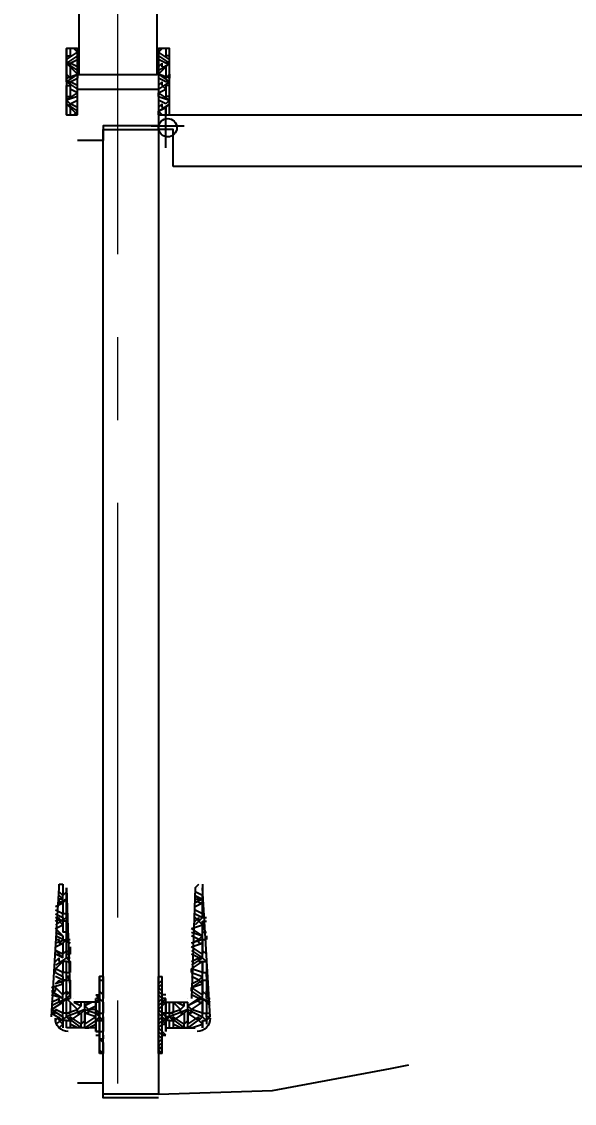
# Model space of a CAD drawing. Header units: centimetres. Extents: x -136 to 1955, y -1012 to 1233.
# Drawn here: x 504.6 to 546.9, y 408 to 490.8 of the extents above; entities that cross this region are included whole.
import ezdxf

# ---------------------------------------------------------------- set-up
doc = ezdxf.new("R2010")
doc.units = ezdxf.units.CM
doc.linetypes.add('CENTER', pattern=[50.8, 31.75, -6.35, 6.35, -6.35])
doc.layers.add('AKS', color=4, linetype='CENTER', lineweight=13)
for name, color, linetype in [('IC_DUVAR_60', 30, 'Continuous'), ('IC_KAPILAR', 7, 'Continuous'), ('OZEL_PANEL_OLCU_CM', 3, 'Continuous')]:
    doc.layers.add(name, color=color, linetype=linetype)
doc.styles.get("Standard").update_dxf_attribs({"font": 'Arial.ttf'})
doc.dimstyles.new('ISO-25', dxfattribs={"dimtxt": 2.5, "dimasz": 2.5, "dimexe": 1.25, "dimexo": 0.625, "dimtad": 1, "dimtxsty": 'Standard', "dimcen": 2.5, "dimadec": 0, "dimazin": 0, "dimtfac": 1, "dimtmove": 0, "dimatfit": 3, "dimfxl": 1, "dimarcsym": 0})

# ---------------------------------------------------------------- blocks, each defined once
blk = doc.blocks.new('kaynak-ic-kapi')
at = {"color": 133, "linetype": 'Continuous', "lineweight": 25, "true_color": 0x6ec1dd}
for p, q in [((54328.39, 7919.031), (54328.39, 7993.181)), ((54324.442, 7991.771), (54324.442, 7920.159)), ((54258.75, 7922.696), (54258.75, 7922.696)), ((54259.032, 7922.696), (54258.75, 7922.696)), ((54258.75, 7922.696), (54258.75, 7922.696)), ((54259.032, 7922.696), (54259.314, 7922.978)), ((54259.032, 7922.414), (54259.032, 7922.696)), ((54259.314, 7922.696), (54259.032, 7922.696)), ((54259.314, 7922.978), (54259.314, 7922.696)), ((54259.314, 7922.978), (54269.182, 7922.414)), ((54259.314, 7922.696), (54259.596, 7922.696)), ((54259.596, 7922.696), (54259.596, 7922.978)), ((54259.596, 7922.414), (54259.596, 7922.696)), ((54260.442, 7922.696), (54259.596, 7922.696)), ((54260.16, 7922.978), (54260.442, 7922.696)), ((54260.442, 7922.978), (54260.442, 7922.696)), ((54260.724, 7922.414), (54260.442, 7922.696)), ((54260.724, 7922.696), (54260.724, 7922.978)), ((54261.006, 7922.696), (54260.724, 7922.696)), ((54260.724, 7922.696), (54260.724, 7922.696)), ((54260.724, 7922.696), (54261.006, 7922.696)), ((54261.288, 7922.414), (54261.006, 7922.696)), ((54262.134, 7922.696), (54261.006, 7922.696)), ((54261.006, 7922.696), (54261.288, 7922.696)), ((54261.852, 7922.696), (54261.852, 7922.696)), ((54261.852, 7922.696), (54261.852, 7922.696)), ((54262.134, 7922.414), (54262.134, 7922.696)), ((54262.134, 7922.414), (54262.134, 7922.696)), ((54262.416, 7922.696), (54262.134, 7922.696)), ((54262.416, 7922.696), (54262.416, 7922.696)), ((54262.416, 7922.696), (54262.698, 7922.696)), ((54262.698, 7922.414), (54262.698, 7922.696)), ((54263.543, 7922.696), (54262.698, 7922.696)), ((54262.698, 7922.696), (54262.698, 7922.696)), ((54263.543, 7922.414), (54263.543, 7922.696)), ((54263.543, 7922.696), (54263.543, 7922.696)), ((54263.543, 7922.696), (54263.543, 7922.696)), ((54263.825, 7922.696), (54263.825, 7922.696)), ((54263.825, 7922.696), (54263.825, 7922.696)), ((54263.825, 7922.696), (54264.107, 7922.696)), ((54264.389, 7922.414), (54264.107, 7922.696)), ((54264.107, 7922.696), (54264.107, 7922.696)), ((54265.235, 7922.414), (54265.235, 7922.696)), ((54265.235, 7922.414), (54265.235, 7922.696)), ((54265.517, 7922.696), (54265.235, 7922.696)), ((54265.517, 7922.696), (54265.517, 7922.696)), ((54265.517, 7922.696), (54265.517, 7922.696)), ((54265.517, 7922.696), (54265.517, 7922.696)), ((54265.799, 7922.414), (54265.799, 7922.696)), ((54266.645, 7922.414), (54266.645, 7922.696)), ((54258.468, 7922.414), (54259.032, 7922.414)), ((54259.032, 7922.414), (54258.468, 7922.414)), ((54258.468, 7921.568), (54258.75, 7922.414)), ((54258.468, 7921.85), (54258.468, 7921.568)), ((54258.468, 7919.595), (54258.468, 7921.85)), ((54259.032, 7922.132), (54258.75, 7922.414)), ((54258.75, 7921.286), (54259.314, 7922.132)), ((54259.032, 7922.414), (54259.032, 7922.414)), ((54259.314, 7922.414), (54259.032, 7922.132)), ((54259.032, 7922.132), (54259.314, 7922.132)), ((54259.032, 7922.132), (54259.596, 7921.286)), ((54259.314, 7922.414), (54259.596, 7922.414)), ((54259.596, 7922.414), (54259.596, 7922.414)), ((54260.442, 7922.414), (54259.596, 7922.414)), ((54259.596, 7922.414), (54259.878, 7921.568)), ((54259.878, 7921.568), (54260.442, 7922.414)), ((54260.724, 7922.414), (54260.16, 7921.286)), ((54260.16, 7921.286), (54260.724, 7922.132)), ((54260.724, 7922.414), (54260.442, 7922.414)), ((54260.442, 7922.132), (54260.442, 7922.414)), ((54260.442, 7922.132), (54260.724, 7922.132)), ((54260.724, 7922.414), (54260.724, 7922.132)), ((54260.724, 7922.414), (54261.006, 7922.414)), ((54260.724, 7922.132), (54261.006, 7921.568)), ((54269.182, 7921.85), (54260.724, 7921.568)), ((54261.288, 7922.414), (54261.006, 7922.414)), ((54262.134, 7922.414), (54261.006, 7922.414)), ((54261.006, 7922.414), (54261.57, 7921.568)), ((54262.134, 7922.414), (54261.57, 7921.568)), ((54261.57, 7921.568), (54261.852, 7922.414)), ((54262.134, 7922.132), (54261.852, 7922.414)), ((54261.852, 7921.568), (54262.134, 7922.132)), ((54262.134, 7922.414), (54262.134, 7922.414)), ((54262.416, 7922.414), (54262.134, 7922.132)), ((54262.134, 7922.132), (54262.134, 7922.132)), ((54262.134, 7922.132), (54262.416, 7921.568)), ((54262.698, 7921.568), (54262.416, 7922.414)), ((54262.416, 7922.414), (54262.698, 7922.414)), ((54262.698, 7922.414), (54262.698, 7922.414)), ((54263.543, 7922.414), (54262.698, 7922.414)), ((54262.698, 7922.414), (54262.979, 7921.568)), ((54262.979, 7921.568), (54263.543, 7922.414)), ((54263.825, 7922.414), (54263.261, 7921.568)), ((54263.543, 7922.414), (54263.543, 7922.414)), ((54263.543, 7922.132), (54263.543, 7922.414)), ((54263.543, 7922.132), (54263.825, 7922.132)), ((54263.543, 7921.568), (54263.825, 7922.132)), ((54263.825, 7922.414), (54263.825, 7922.132)), ((54263.825, 7922.414), (54264.107, 7922.414)), ((54263.825, 7922.132), (54264.107, 7921.568)), ((54264.389, 7922.414), (54264.107, 7922.414)), ((54264.953, 7922.414), (54264.107, 7922.414)), ((54264.107, 7922.414), (54264.671, 7921.568)), ((54264.671, 7921.568), (54264.953, 7922.414)), ((54265.235, 7922.414), (54264.953, 7921.568)), ((54265.235, 7922.414), (54264.953, 7922.414)), ((54264.953, 7922.132), (54264.953, 7922.414)), ((54264.953, 7922.132), (54265.235, 7922.132)), ((54264.953, 7921.568), (54265.235, 7922.132)), ((54265.517, 7922.414), (54265.235, 7922.132)), ((54265.235, 7922.132), (54265.517, 7921.568)), ((54265.799, 7921.568), (54265.517, 7922.414)), ((54265.517, 7922.414), (54265.517, 7922.414)), ((54265.517, 7922.414), (54266.081, 7921.568)), ((54265.799, 7922.414), (54265.799, 7922.414)), ((54266.645, 7922.414), (54265.799, 7922.414)), ((54266.081, 7921.568), (54266.363, 7922.414)), ((54266.927, 7922.414), (54266.363, 7921.85)), ((54266.645, 7922.132), (54266.363, 7922.414)), ((54266.645, 7922.414), (54266.645, 7922.414)), ((54266.927, 7922.414), (54266.645, 7922.132)), ((54266.645, 7922.132), (54266.927, 7922.132)), ((54266.645, 7921.85), (54266.927, 7922.132)), ((54266.645, 7922.132), (54266.927, 7921.85)), ((54266.927, 7922.414), (54268.336, 7922.414)), ((54266.927, 7922.414), (54267.209, 7922.414)), ((54267.209, 7922.414), (54267.209, 7922.414)), ((54267.209, 7922.414), (54267.209, 7922.414)), ((54268.054, 7922.414), (54267.209, 7922.414)), ((54267.209, 7922.414), (54267.491, 7921.85)), ((54267.772, 7921.85), (54268.054, 7922.414)), ((54268.336, 7922.414), (54268.054, 7921.85)), ((54268.336, 7922.414), (54268.054, 7922.414)), ((54268.054, 7922.132), (54268.054, 7922.414)), ((54268.054, 7922.132), (54268.336, 7922.132)), ((54268.618, 7921.85), (54268.336, 7922.414)), ((54268.336, 7922.414), (54268.336, 7922.414)), ((54268.336, 7922.414), (54268.336, 7922.132)), ((54268.336, 7922.414), (54268.618, 7922.414)), ((54268.336, 7921.85), (54268.336, 7922.132)), ((54268.336, 7922.132), (54268.618, 7921.85)), ((54268.9, 7922.414), (54268.618, 7922.414)), ((54269.464, 7922.414), (54268.618, 7922.414)), ((54268.618, 7922.414), (54268.9, 7921.85)), ((54269.182, 7921.85), (54269.464, 7922.132)), ((54269.464, 7922.132), (54269.464, 7922.132)), ((54258.468, 7921.286), (54258.468, 7921.568)), ((54258.468, 7921.568), (54258.468, 7921.568)), ((54258.468, 7921.286), (54258.468, 7921.286)), ((54258.468, 7921.286), (54258.75, 7921.286)), ((54258.468, 7921.004), (54258.468, 7920.723)), ((54258.468, 7921.004), (54258.75, 7921.004)), ((54259.032, 7921.286), (54258.75, 7921.286)), ((54259.032, 7921.286), (54258.75, 7921.004)), ((54259.596, 7921.286), (54258.75, 7921.286)), ((54259.596, 7921.004), (54258.75, 7921.004)), ((54258.75, 7921.004), (54259.314, 7920.159)), ((54259.032, 7920.159), (54259.596, 7921.004)), ((54259.596, 7921.568), (54259.596, 7921.286)), ((54259.596, 7921.568), (54259.878, 7921.568)), ((54259.878, 7921.286), (54259.596, 7921.286)), ((54259.878, 7921.286), (54259.596, 7921.004)), ((54259.596, 7920.723), (54259.596, 7921.004)), ((54260.16, 7921.286), (54259.878, 7921.568)), ((54260.16, 7921.004), (54259.878, 7920.723)), ((54260.16, 7921.286), (54260.16, 7921.286)), ((54260.442, 7920.441), (54260.16, 7921.004)), ((54260.16, 7921.004), (54260.16, 7921.004)), ((54260.16, 7921.004), (54260.442, 7921.004)), ((54260.442, 7921.286), (54260.442, 7921.286)), ((54260.442, 7921.286), (54260.442, 7921.286)), ((54260.442, 7919.595), (54260.442, 7921.286)), ((54260.442, 7921.004), (54260.442, 7921.004)), ((54260.442, 7921.004), (54260.442, 7921.004)), ((54260.724, 7921.286), (54260.724, 7921.286)), ((54261.288, 7921.568), (54261.288, 7921.568)), ((54261.288, 7921.568), (54261.57, 7921.568)), ((54262.698, 7921.568), (54262.698, 7921.568)), ((54262.698, 7921.568), (54262.979, 7921.568)), ((54327.544, 7918.467), (54327.544, 7921.004)), ((54258.468, 7920.723), (54258.468, 7920.723)), ((54258.468, 7920.723), (54258.468, 7920.723)), ((54258.468, 7920.723), (54258.75, 7920.159)), ((54259.032, 7920.159), (54258.468, 7920.159)), ((54259.032, 7920.159), (54258.75, 7920.159)), ((54259.032, 7919.877), (54259.032, 7920.159)), ((54259.314, 7919.877), (54259.032, 7920.159)), ((54259.032, 7920.159), (54259.314, 7920.159)), ((54259.596, 7920.723), (54259.878, 7920.723)), ((54259.596, 7919.877), (54259.878, 7920.723)), ((54259.596, 7919.877), (54259.596, 7920.159)), ((54260.442, 7920.159), (54259.596, 7920.159)), ((54259.878, 7920.723), (54260.442, 7920.159)), ((54260.442, 7920.159), (54260.442, 7920.159)), ((54256.777, 7919.031), (54256.495, 7919.313)), ((54256.495, 7919.313), (54262.416, 7919.313)), ((54256.777, 7919.031), (54257.059, 7919.313)), ((54256.777, 7919.313), (54257.059, 7919.031)), ((54257.341, 7919.313), (54257.059, 7919.031)), ((54257.341, 7919.031), (54257.623, 7919.313)), ((54257.623, 7919.313), (54257.905, 7919.031)), ((54257.905, 7919.313), (54257.905, 7919.595)), ((54257.905, 7919.595), (54258.187, 7919.313)), ((54257.905, 7919.595), (54257.905, 7919.313)), ((54258.187, 7919.031), (54257.905, 7919.313)), ((54258.187, 7919.595), (54258.187, 7919.595)), ((54259.032, 7919.595), (54258.187, 7919.595)), ((54258.187, 7919.595), (54260.724, 7919.595)), ((54258.187, 7919.595), (54258.187, 7919.595)), ((54258.187, 7919.313), (54258.468, 7919.031)), ((54258.468, 7919.877), (54259.032, 7919.877)), ((54258.468, 7919.031), (54258.75, 7919.313)), ((54259.032, 7919.313), (54258.75, 7919.595)), ((54258.75, 7919.313), (54258.75, 7919.595)), ((54259.032, 7919.877), (54259.032, 7919.595)), ((54259.032, 7919.595), (54259.314, 7919.313)), ((54259.032, 7919.313), (54259.314, 7919.313)), ((54259.032, 7919.031), (54259.314, 7919.313)), ((54259.314, 7919.877), (54260.442, 7919.877)), ((54259.314, 7919.877), (54259.596, 7919.877)), ((54259.314, 7919.877), (54259.596, 7919.877)), ((54259.314, 7919.313), (54259.596, 7919.031)), ((54259.596, 7919.877), (54259.596, 7919.595)), ((54259.596, 7919.877), (54259.596, 7919.595)), ((54260.442, 7919.595), (54259.596, 7919.595)), ((54260.442, 7919.595), (54260.442, 7919.595)), ((54260.442, 7919.313), (54260.442, 7919.595)), ((54260.442, 7919.313), (54260.724, 7919.313)), ((54260.442, 7919.031), (54260.724, 7919.313)), ((54260.724, 7919.595), (54260.724, 7919.595)), ((54260.724, 7919.595), (54260.724, 7919.595)), ((54261.006, 7919.595), (54261.006, 7919.313)), ((54261.288, 7919.031), (54261.006, 7919.313)), ((54261.288, 7919.313), (54261.57, 7919.031)), ((54261.57, 7919.031), (54261.852, 7919.313)), ((54262.134, 7919.313), (54261.852, 7919.031)), ((54261.852, 7919.031), (54262.134, 7919.313)), ((54262.416, 7919.313), (54262.416, 7919.313)), ((54325.852, 7919.595), (54328.953, 7919.595)), ((54328.953, 7919.595), (54328.39, 7919.595)), ((54328.39, 7919.313), (54328.672, 7919.031)), ((54329.235, 7919.877), (54328.672, 7919.031)), ((54328.672, 7919.031), (54328.953, 7919.595)), ((54329.235, 7919.877), (54328.953, 7919.595)), ((54328.953, 7919.313), (54328.953, 7919.595)), ((54328.953, 7919.313), (54329.235, 7919.313)), ((54328.953, 7919.031), (54329.235, 7919.313)), ((54329.235, 7919.877), (54329.235, 7919.877)), ((54329.235, 7919.877), (54329.235, 7919.877)), ((54329.517, 7919.877), (54329.235, 7919.595)), ((54329.235, 7919.595), (54329.517, 7919.031)), ((54329.799, 7919.031), (54329.517, 7919.877)), ((54329.517, 7919.877), (54329.517, 7919.877)), ((54329.517, 7919.877), (54330.081, 7919.031)), ((54329.799, 7919.877), (54329.799, 7919.877)), ((54329.799, 7919.877), (54329.799, 7919.595)), ((54330.645, 7919.595), (54329.799, 7919.595)), ((54330.081, 7919.031), (54330.363, 7919.595)), ((54330.927, 7919.877), (54330.363, 7919.031)), ((54330.645, 7919.313), (54330.363, 7919.595)), ((54330.645, 7919.877), (54330.645, 7919.877)), ((54330.645, 7919.877), (54330.645, 7919.595)), ((54330.645, 7919.313), (54330.927, 7919.313)), ((54330.645, 7919.031), (54330.927, 7919.313)), ((54331.491, 7919.031), (54330.927, 7919.877)), ((54330.927, 7919.877), (54330.927, 7919.595)), ((54330.927, 7919.877), (54331.209, 7919.877)), ((54330.927, 7919.595), (54331.209, 7919.031)), ((54331.491, 7919.877), (54331.209, 7919.877)), ((54331.491, 7919.877), (54331.209, 7919.595)), ((54331.209, 7919.877), (54331.491, 7919.031)), ((54332.055, 7919.595), (54331.209, 7919.595)), ((54331.491, 7919.031), (54332.055, 7919.595)), ((54332.337, 7919.877), (54331.773, 7919.031)), ((54332.337, 7919.877), (54332.055, 7919.595)), ((54332.055, 7919.313), (54332.055, 7919.595)), ((54332.055, 7919.313), (54332.337, 7919.313)), ((54332.055, 7919.031), (54332.337, 7919.313)), ((54332.901, 7919.031), (54332.337, 7919.877)), ((54332.337, 7919.877), (54332.337, 7919.877)), ((54332.337, 7919.877), (54332.337, 7919.595)), ((54332.337, 7919.877), (54332.619, 7919.877)), ((54332.337, 7919.595), (54332.619, 7919.031)), ((54332.619, 7919.877), (54333.183, 7919.031)), ((54332.901, 7919.877), (54332.901, 7919.877)), ((54332.901, 7919.877), (54332.901, 7919.595)), ((54333.464, 7919.595), (54332.901, 7919.595)), ((54333.183, 7919.031), (54333.464, 7919.313)), ((54327.544, 7919.031), (54253.394, 7919.031)), ((54253.394, 7919.031), (54253.394, 7914.802)), ((54256.777, 7919.031), (54256.495, 7919.031)), ((54256.495, 7919.031), (54256.495, 7919.031)), ((54256.777, 7919.031), (54257.059, 7919.031)), ((54258.187, 7919.031), (54258.187, 7919.031)), ((54258.187, 7919.031), (54258.468, 7919.031)), ((54259.596, 7919.031), (54259.596, 7919.031)), ((54259.596, 7919.031), (54259.878, 7919.031)), ((54261.288, 7919.031), (54261.288, 7919.031)), ((54261.288, 7919.031), (54261.57, 7919.031)), ((54327.262, 7914.802), (54327.262, 7919.031)), ((54328.39, 7919.031), (54328.672, 7919.031)), ((54329.799, 7919.031), (54329.799, 7919.031)), ((54329.799, 7919.031), (54330.081, 7919.031)), ((54330.363, 7912.828), (54330.363, 7919.031)), ((54331.491, 7919.031), (54331.209, 7919.031)), ((54331.491, 7919.031), (54331.491, 7919.031)), ((54332.901, 7919.031), (54332.901, 7919.031)), ((54332.901, 7919.031), (54333.183, 7919.031)), ((54333.464, 7919.031), (54333.464, 7919.031)), ((54253.394, 7914.802), (54327.262, 7914.802)), ((54254.239, 7914.802), (54254.239, 7912.828)), ((54256.495, 7914.802), (54256.495, 7914.802)), ((54256.777, 7914.52), (54256.495, 7914.802)), ((54257.341, 7914.802), (54256.495, 7914.802)), ((54256.495, 7914.802), (54256.495, 7914.802)), ((54256.495, 7914.802), (54256.495, 7914.52)), ((54256.495, 7914.52), (54256.495, 7914.52)), ((54256.777, 7914.52), (54256.495, 7914.52)), ((54256.495, 7914.52), (54256.495, 7914.52)), ((54257.623, 7914.52), (54257.341, 7914.802)), ((54257.341, 7914.802), (54257.341, 7914.802)), ((54257.341, 7914.802), (54257.341, 7914.802)), ((54257.623, 7914.52), (54257.341, 7914.52)), ((54257.905, 7914.802), (54257.623, 7914.802)), ((54257.623, 7914.802), (54257.623, 7914.802)), ((54257.623, 7914.802), (54257.905, 7914.802)), ((54257.623, 7914.52), (54257.623, 7914.52)), ((54257.623, 7914.52), (54257.623, 7914.52)), ((54257.623, 7914.52), (54257.905, 7914.52)), ((54257.905, 7914.802), (54258.187, 7914.802)), ((54257.905, 7914.52), (54258.187, 7914.52)), ((54257.905, 7914.238), (54257.905, 7914.52)), ((54258.187, 7914.52), (54258.187, 7914.802)), ((54259.032, 7914.802), (54258.187, 7914.802)), ((54258.187, 7914.238), (54258.187, 7914.52)), ((54258.187, 7914.52), (54258.187, 7914.238)), ((54259.032, 7914.238), (54258.187, 7914.238)), ((54258.187, 7914.238), (54258.187, 7914.238)), ((54258.187, 7914.238), (54260.724, 7914.238)), ((54258.468, 7913.674), (54258.75, 7914.238)), ((54258.468, 7914.238), (54258.468, 7911.982)), ((54259.032, 7914.802), (54258.75, 7914.802)), ((54258.75, 7914.802), (54258.75, 7914.802)), ((54259.032, 7914.238), (54258.75, 7914.238)), ((54258.75, 7914.238), (54258.75, 7914.238)), ((54258.75, 7913.392), (54259.314, 7914.238)), ((54259.032, 7914.52), (54259.032, 7914.802)), ((54259.314, 7914.802), (54259.032, 7914.802)), ((54259.032, 7914.52), (54259.032, 7914.238)), ((54259.314, 7914.52), (54259.032, 7914.52)), ((54259.032, 7914.238), (54259.032, 7914.52)), ((54259.032, 7914.238), (54259.314, 7914.52)), ((54259.032, 7914.238), (54259.314, 7914.238)), ((54259.032, 7914.238), (54259.314, 7914.238)), ((54259.314, 7914.802), (54259.314, 7914.802)), ((54259.314, 7914.802), (54259.596, 7914.802)), ((54259.314, 7914.52), (54259.596, 7914.52)), ((54259.314, 7914.238), (54259.314, 7914.238)), ((54259.314, 7914.238), (54259.596, 7913.392)), ((54259.596, 7914.52), (54259.596, 7914.802)), ((54260.442, 7914.802), (54259.596, 7914.802)), ((54259.596, 7914.802), (54259.596, 7914.802)), ((54259.596, 7914.238), (54259.596, 7914.52)), ((54259.596, 7914.52), (54259.596, 7914.52)), ((54259.596, 7914.52), (54259.878, 7914.238)), ((54259.878, 7913.392), (54259.596, 7914.238)), ((54260.442, 7914.238), (54259.596, 7914.238)), ((54259.878, 7913.674), (54260.16, 7914.238)), ((54259.878, 7914.238), (54259.878, 7913.674)), ((54260.16, 7914.238), (54260.442, 7914.238)), ((54260.724, 7914.52), (54260.442, 7914.802)), ((54260.724, 7914.52), (54260.442, 7914.802)), ((54260.442, 7914.802), (54260.442, 7914.802)), ((54260.442, 7914.802), (54260.442, 7914.802)), ((54260.724, 7914.52), (54260.442, 7914.238)), ((54260.442, 7914.238), (54260.442, 7914.238)), ((54260.442, 7914.238), (54260.724, 7914.238)), ((54260.442, 7914.238), (54260.442, 7912.546)), ((54261.006, 7914.802), (54260.724, 7914.802)), ((54260.724, 7914.802), (54260.724, 7914.802)), ((54260.724, 7914.802), (54261.006, 7914.802)), ((54261.006, 7914.238), (54260.724, 7914.52)), ((54260.724, 7914.52), (54260.724, 7914.238)), ((54260.724, 7914.52), (54261.006, 7914.52)), ((54260.724, 7914.238), (54260.724, 7914.238)), ((54260.724, 7914.238), (54260.724, 7914.238)), ((54260.724, 7914.238), (54260.724, 7914.238)), ((54261.288, 7914.52), (54261.006, 7914.802)), ((54262.134, 7914.802), (54261.006, 7914.802)), ((54261.006, 7914.802), (54261.288, 7914.802)), ((54261.006, 7914.52), (54261.006, 7914.52)), ((54261.006, 7914.238), (54261.006, 7914.52)), ((54261.288, 7914.52), (54261.288, 7914.52)), ((54261.852, 7914.802), (54261.852, 7914.802)), ((54261.852, 7914.802), (54261.852, 7914.802)), ((54262.134, 7914.52), (54262.134, 7914.802)), ((54262.134, 7914.52), (54262.134, 7914.802)), ((54262.416, 7914.802), (54262.134, 7914.802)), ((54262.134, 7914.52), (54262.134, 7914.52)), ((54262.134, 7914.52), (54262.134, 7914.52)), ((54262.416, 7914.802), (54262.416, 7914.802)), ((54262.416, 7914.802), (54262.416, 7914.802)), ((54262.416, 7914.52), (54262.416, 7914.52)), ((54262.416, 7914.52), (54262.416, 7914.52)), ((54262.416, 7914.52), (54262.416, 7914.52)), ((54326.416, 7914.802), (54326.416, 7912.828)), ((54258.468, 7913.392), (54258.468, 7913.674)), ((54258.468, 7913.674), (54258.468, 7913.674)), ((54258.468, 7913.674), (54258.468, 7913.674)), ((54259.596, 7913.674), (54259.596, 7913.392)), ((54259.596, 7913.674), (54259.878, 7913.674)), ((54260.16, 7913.392), (54259.878, 7913.674)), ((54260.442, 7913.956), (54260.16, 7913.392)), ((54260.16, 7913.392), (54260.442, 7913.674)), ((54258.468, 7913.392), (54258.468, 7913.392)), ((54258.468, 7913.392), (54258.75, 7913.392)), ((54259.314, 7911.982), (54258.468, 7913.11)), ((54258.468, 7913.11), (54258.468, 7912.828)), ((54258.468, 7913.11), (54258.75, 7913.11)), ((54258.468, 7912.828), (54258.468, 7912.828)), ((54258.468, 7912.828), (54258.468, 7912.828)), ((54258.468, 7912.828), (54258.75, 7912.264)), ((54259.032, 7913.392), (54258.75, 7913.392)), ((54259.032, 7913.392), (54258.75, 7913.11)), ((54259.596, 7913.392), (54258.75, 7913.392)), ((54259.596, 7913.11), (54258.75, 7913.11)), ((54258.75, 7913.11), (54259.314, 7912.264)), ((54259.032, 7912.264), (54259.596, 7913.11)), ((54259.878, 7913.392), (54259.596, 7913.392)), ((54259.878, 7913.392), (54259.596, 7913.11)), ((54259.596, 7912.828), (54259.596, 7913.11)), ((54259.596, 7912.828), (54259.878, 7912.828)), ((54259.596, 7911.982), (54259.878, 7912.828)), ((54260.16, 7913.11), (54259.878, 7912.828)), ((54259.878, 7912.828), (54260.442, 7912.264)), ((54260.16, 7913.392), (54260.16, 7913.392)), ((54260.442, 7912.546), (54260.16, 7913.11)), ((54260.16, 7913.11), (54260.16, 7913.11)), ((54260.16, 7913.11), (54260.442, 7913.11)), ((54260.442, 7913.392), (54260.442, 7913.392)), ((54260.442, 7913.392), (54260.442, 7913.392)), ((54260.442, 7913.11), (54260.442, 7913.11)), ((54260.442, 7913.11), (54260.442, 7913.11)), ((54328.39, 7912.828), (54328.672, 7912.828)), ((54328.39, 7912.546), (54328.672, 7912.828)), ((54328.39, 7912.828), (54328.953, 7912.264)), ((54329.235, 7911.982), (54328.672, 7912.828)), ((54328.953, 7912.828), (54329.235, 7912.264)), ((54329.235, 7912.264), (54329.517, 7912.828)), ((54329.799, 7912.828), (54329.517, 7911.982)), ((54329.517, 7911.982), (54330.081, 7912.828)), ((54329.799, 7912.828), (54329.799, 7912.828)), ((54329.799, 7912.828), (54330.081, 7912.828)), ((54330.081, 7912.828), (54330.363, 7912.264)), ((54330.927, 7911.982), (54330.363, 7912.828)), ((54330.645, 7912.828), (54330.927, 7912.264)), ((54331.491, 7912.828), (54330.927, 7911.982)), ((54330.927, 7912.264), (54331.209, 7912.828)), ((54331.491, 7912.828), (54331.209, 7912.828)), ((54331.209, 7911.982), (54331.491, 7912.828)), ((54331.491, 7912.828), (54331.491, 7912.828)), ((54331.491, 7912.828), (54332.055, 7912.264)), ((54332.337, 7911.982), (54331.773, 7912.828)), ((54332.055, 7912.828), (54332.337, 7912.264)), ((54332.337, 7912.264), (54332.619, 7912.828)), ((54332.619, 7911.982), (54333.183, 7912.828)), ((54332.901, 7912.828), (54332.901, 7912.828)), ((54332.901, 7912.828), (54333.183, 7912.828)), ((54333.183, 7912.828), (54333.464, 7912.546)), ((54333.464, 7912.828), (54333.464, 7912.828)), ((54259.032, 7912.264), (54258.468, 7912.264)), ((54258.468, 7911.982), (54259.032, 7911.982)), ((54259.032, 7912.264), (54258.75, 7912.264)), ((54259.032, 7911.982), (54259.032, 7912.264)), ((54259.314, 7911.982), (54259.032, 7912.264)), ((54259.032, 7912.264), (54259.314, 7912.264)), ((54259.032, 7911.982), (54259.032, 7911.7)), ((54259.314, 7911.982), (54259.596, 7911.982)), ((54259.596, 7911.982), (54259.596, 7912.264)), ((54260.442, 7912.264), (54259.596, 7912.264)), ((54259.596, 7911.982), (54259.596, 7911.7)), ((54260.724, 7911.982), (54260.442, 7912.264)), ((54260.724, 7911.982), (54260.442, 7912.264)), ((54260.442, 7912.264), (54260.442, 7912.264)), ((54260.724, 7911.982), (54260.442, 7911.7)), ((54260.724, 7912.546), (54260.724, 7912.546)), ((54260.724, 7911.982), (54260.724, 7912.264)), ((54260.724, 7912.264), (54260.724, 7912.264)), ((54269.182, 7911.982), (54260.724, 7912.264)), ((54260.724, 7911.982), (54261.006, 7911.982)), ((54261.288, 7911.982), (54261.006, 7912.264)), ((54262.134, 7912.264), (54261.006, 7912.264)), ((54261.006, 7911.982), (54261.288, 7912.264)), ((54261.288, 7911.982), (54261.006, 7911.7)), ((54261.852, 7912.264), (54261.852, 7912.264)), ((54261.852, 7912.264), (54261.852, 7912.264)), ((54262.134, 7911.982), (54261.852, 7911.137)), ((54262.134, 7911.982), (54262.134, 7912.264)), ((54262.134, 7911.982), (54262.134, 7912.264)), ((54262.416, 7911.982), (54262.134, 7912.264)), ((54262.134, 7911.982), (54262.134, 7911.7)), ((54262.416, 7912.264), (54262.416, 7911.982)), ((54262.416, 7911.982), (54262.698, 7911.982)), ((54262.698, 7911.982), (54262.698, 7912.264)), ((54263.543, 7912.264), (54262.698, 7912.264)), ((54262.698, 7911.982), (54262.698, 7912.264)), ((54262.698, 7911.982), (54262.698, 7911.7)), ((54263.261, 7912.264), (54263.543, 7912.264)), ((54263.825, 7911.982), (54263.543, 7912.264)), ((54263.543, 7911.982), (54263.543, 7912.264)), ((54263.543, 7912.264), (54263.543, 7912.264)), ((54263.543, 7911.982), (54263.543, 7911.7)), ((54263.825, 7911.982), (54263.825, 7912.264)), ((54263.825, 7911.982), (54264.107, 7911.982)), ((54264.389, 7911.982), (54264.107, 7912.264)), ((54264.671, 7912.264), (54264.107, 7912.264)), ((54264.107, 7911.982), (54264.107, 7912.264)), ((54264.389, 7911.982), (54264.107, 7911.7)), ((54265.235, 7911.982), (54264.953, 7912.264)), ((54265.235, 7911.982), (54264.953, 7911.137)), ((54265.235, 7911.982), (54264.953, 7911.7)), ((54265.235, 7911.982), (54265.235, 7912.264)), ((54265.517, 7911.982), (54265.235, 7911.982)), ((54265.517, 7911.982), (54265.517, 7911.982)), ((54265.517, 7911.982), (54265.517, 7911.982)), ((54265.517, 7911.982), (54265.799, 7911.982)), ((54265.799, 7911.982), (54265.799, 7911.982)), ((54265.799, 7911.982), (54265.799, 7911.7)), ((54266.927, 7911.982), (54266.363, 7911.137)), ((54266.927, 7911.982), (54266.645, 7911.982)), ((54266.645, 7911.982), (54266.645, 7911.982)), ((54266.645, 7911.982), (54266.645, 7911.7)), ((54266.927, 7911.982), (54266.927, 7911.982)), ((54266.927, 7911.982), (54267.209, 7911.982)), ((54267.209, 7911.982), (54267.209, 7911.982)), ((54267.209, 7911.982), (54267.209, 7911.7)), ((54267.209, 7911.982), (54267.209, 7911.982)), ((54268.336, 7911.982), (54268.054, 7911.418)), ((54268.336, 7911.982), (54268.054, 7911.7)), ((54268.336, 7911.982), (54268.336, 7911.982)), ((54268.336, 7911.982), (54268.336, 7911.982)), ((54268.9, 7911.982), (54268.618, 7911.7)), ((54268.9, 7911.982), (54268.9, 7911.982)), ((54328.953, 7912.264), (54328.39, 7912.264)), ((54329.235, 7911.982), (54328.953, 7912.264)), ((54328.953, 7912.264), (54328.953, 7912.264)), ((54328.953, 7912.264), (54329.235, 7912.264)), ((54329.517, 7911.982), (54329.235, 7912.264)), ((54329.235, 7911.982), (54329.235, 7911.982)), ((54329.235, 7911.982), (54329.235, 7911.982)), ((54329.517, 7911.982), (54329.517, 7911.982)), ((54329.799, 7911.982), (54329.799, 7912.264)), ((54330.645, 7912.264), (54329.799, 7912.264)), ((54329.799, 7911.982), (54329.799, 7911.982)), ((54330.645, 7912.264), (54330.363, 7912.264)), ((54330.645, 7911.982), (54330.645, 7912.264)), ((54330.645, 7912.264), (54330.927, 7912.264)), ((54330.645, 7911.982), (54330.645, 7911.982)), ((54330.927, 7911.982), (54330.927, 7912.264)), ((54330.927, 7911.982), (54331.209, 7911.982)), ((54331.491, 7911.982), (54331.209, 7912.264)), ((54332.055, 7912.264), (54331.209, 7912.264)), ((54331.491, 7911.982), (54331.491, 7911.982)), ((54332.055, 7912.264), (54332.055, 7912.264)), ((54332.055, 7912.264), (54332.337, 7912.264)), ((54332.337, 7911.982), (54332.337, 7912.264)), ((54332.337, 7911.982), (54332.619, 7911.982)), ((54332.901, 7911.982), (54332.901, 7912.264)), ((54333.464, 7912.264), (54332.901, 7912.264)), ((54332.901, 7911.982), (54332.901, 7911.982)), ((54259.032, 7911.7), (54258.468, 7911.7)), ((54258.468, 7911.418), (54258.75, 7911.7)), ((54259.032, 7911.418), (54258.75, 7911.7)), ((54259.314, 7911.7), (54259.032, 7911.7)), ((54259.032, 7911.7), (54259.596, 7910.855)), ((54259.032, 7911.418), (54259.314, 7911.418)), ((54259.032, 7911.137), (54259.314, 7911.418)), ((54259.878, 7910.855), (54259.314, 7911.7)), ((54259.314, 7911.7), (54259.596, 7911.7)), ((54259.314, 7910.855), (54269.182, 7911.418)), ((54260.442, 7911.7), (54259.596, 7911.7)), ((54259.596, 7911.7), (54259.878, 7911.137)), ((54259.596, 7911.137), (54259.596, 7910.855)), ((54259.596, 7911.137), (54259.878, 7911.137)), ((54259.878, 7910.855), (54260.442, 7911.7)), ((54260.442, 7911.418), (54260.442, 7911.7)), ((54260.442, 7911.418), (54260.724, 7911.418)), ((54260.442, 7910.855), (54260.724, 7911.418)), ((54261.288, 7910.855), (54260.724, 7911.7)), ((54260.724, 7911.7), (54260.724, 7911.7)), ((54260.724, 7911.7), (54261.006, 7911.7)), ((54260.724, 7911.7), (54261.006, 7910.855)), ((54262.134, 7911.7), (54261.006, 7911.7)), ((54261.006, 7911.7), (54261.57, 7911.137)), ((54261.288, 7911.137), (54261.288, 7910.855)), ((54261.288, 7911.137), (54261.57, 7911.137)), ((54261.57, 7910.855), (54261.852, 7911.7)), ((54262.134, 7911.418), (54261.852, 7911.7)), ((54261.852, 7911.137), (54262.134, 7911.418)), ((54262.416, 7911.7), (54262.134, 7911.7)), ((54262.134, 7911.7), (54262.416, 7911.137)), ((54262.134, 7911.418), (54262.134, 7911.418)), ((54262.698, 7911.137), (54262.416, 7911.7)), ((54262.416, 7911.7), (54262.698, 7911.7)), ((54263.543, 7911.7), (54262.698, 7911.7)), ((54262.698, 7911.7), (54262.979, 7911.137)), ((54262.698, 7911.137), (54262.698, 7911.137)), ((54262.698, 7911.137), (54262.979, 7911.137)), ((54262.979, 7911.137), (54263.543, 7911.7)), ((54263.543, 7911.418), (54263.543, 7911.7)), ((54263.543, 7911.418), (54263.825, 7911.418)), ((54263.543, 7911.137), (54263.825, 7911.418)), ((54264.389, 7911.137), (54263.825, 7911.7)), ((54263.825, 7911.7), (54263.825, 7911.7)), ((54263.825, 7911.7), (54264.107, 7911.7)), ((54263.825, 7911.7), (54264.107, 7911.137)), ((54264.953, 7911.7), (54264.107, 7911.7)), ((54264.107, 7911.7), (54264.389, 7911.137)), ((54264.671, 7911.137), (54264.953, 7911.7)), ((54264.953, 7911.418), (54264.953, 7911.7)), ((54264.953, 7911.418), (54265.235, 7911.418)), ((54265.517, 7911.7), (54265.235, 7911.7)), ((54265.235, 7911.7), (54265.517, 7911.137)), ((54265.235, 7911.137), (54265.235, 7911.418)), ((54265.799, 7911.137), (54265.517, 7911.7)), ((54265.517, 7911.7), (54265.517, 7911.7)), ((54265.517, 7911.7), (54266.081, 7911.137)), ((54266.645, 7911.7), (54265.799, 7911.7)), ((54266.081, 7911.137), (54266.363, 7911.7)), ((54266.645, 7911.418), (54266.363, 7911.7)), ((54266.927, 7911.7), (54266.645, 7911.7)), ((54266.645, 7911.7), (54266.927, 7911.137)), ((54266.645, 7911.418), (54266.927, 7911.418)), ((54266.645, 7911.137), (54266.927, 7911.418)), ((54267.209, 7911.137), (54266.927, 7911.7)), ((54266.927, 7911.7), (54267.209, 7911.7)), ((54268.054, 7911.7), (54267.209, 7911.7)), ((54267.209, 7911.7), (54267.491, 7911.137)), ((54267.772, 7911.137), (54268.054, 7911.7)), ((54268.054, 7911.418), (54268.054, 7911.7)), ((54268.054, 7911.418), (54268.336, 7911.418)), ((54268.618, 7911.418), (54268.336, 7911.7)), ((54268.336, 7911.7), (54268.336, 7911.7)), ((54268.336, 7911.7), (54268.618, 7911.7)), ((54268.336, 7911.7), (54268.336, 7911.418)), ((54268.336, 7911.418), (54268.336, 7911.418)), ((54269.464, 7911.7), (54268.618, 7911.7)), ((54268.618, 7911.7), (54268.9, 7911.418)), ((54269.182, 7911.7), (54269.182, 7911.7)), ((54269.182, 7911.418), (54269.464, 7911.418)), ((54269.182, 7911.418), (54269.182, 7911.418)), ((54269.464, 7911.418), (54269.464, 7911.7)), ((54259.878, 7910.855), (54259.878, 7910.855))]:
    blk.add_line(p, q, dxfattribs=at)
at = {"color": 7, "linetype": 'Continuous', "lineweight": 25}
blk.add_lwpolyline([(54253.394, 7919.031), (54253.675, 7927.771), (54255.367, 7936.793), (54255.649, 7938.203)], dxfattribs=at)
at = {"color": 133, "linetype": 'Continuous', "lineweight": 25, "true_color": 0x6ec1dd}
for points in [[(54259.878, 7921.286), (54259.314, 7922.414), (54259.032, 7922.696)], [(54261.288, 7921.568), (54260.724, 7922.414), (54260.442, 7922.978)], [(54264.389, 7921.568), (54263.825, 7922.414), (54263.543, 7922.696)], [(54267.209, 7921.85), (54266.927, 7922.414), (54266.927, 7922.696)], [(54259.314, 7922.414), (54258.468, 7921.286), (54258.468, 7921.004)], [(54259.314, 7922.414), (54260.724, 7922.414), (54262.134, 7922.414), (54263.543, 7922.414)], [(54263.825, 7922.414), (54265.235, 7922.414), (54266.645, 7922.414)], [(54258.468, 7921.286), (54259.878, 7921.286), (54260.442, 7921.286)], [(54259.314, 7919.595), (54259.314, 7919.877), (54258.468, 7921.004)], [(54259.878, 7921.286), (54259.314, 7919.877), (54259.032, 7919.595), (54259.032, 7919.313), (54258.75, 7919.031)], [(54324.442, 7920.159), (54327.262, 7920.159), (54327.262, 7919.031)], [(54256.495, 7919.313), (54256.495, 7919.031), (54262.416, 7919.031), (54262.416, 7919.313)], [(54259.314, 7919.877), (54259.314, 7919.595), (54259.032, 7919.595)], [(54259.314, 7919.595), (54259.596, 7919.313), (54259.878, 7919.031)], [(54259.596, 7919.595), (54259.596, 7919.313), (54259.878, 7919.031)], [(54259.878, 7919.031), (54260.16, 7919.313), (54260.442, 7919.595)], [(54260.724, 7919.595), (54260.442, 7919.313), (54260.16, 7919.031)], [(54260.724, 7919.595), (54260.724, 7919.313), (54261.006, 7919.031)], [(54328.39, 7919.031), (54328.39, 7919.877), (54333.464, 7919.877), (54333.464, 7919.031), (54327.544, 7919.031)], [(54328.39, 7919.877), (54329.235, 7919.877), (54330.645, 7919.877)], [(54330.927, 7919.877), (54332.337, 7919.877), (54333.464, 7919.877)], [(54253.112, 7919.031), (54253.112, 7914.802), (54254.239, 7914.802)], [(54327.544, 7919.031), (54327.544, 7914.802), (54326.416, 7914.802)], [(54256.495, 7914.802), (54262.416, 7914.802), (54262.416, 7914.52), (54256.495, 7914.52)], [(54256.495, 7914.52), (54257.623, 7914.52), (54259.032, 7914.52)], [(54257.905, 7914.52), (54257.623, 7914.52), (54257.623, 7914.802)], [(54259.032, 7914.238), (54258.468, 7913.392), (54258.468, 7913.11)], [(54259.596, 7914.238), (54259.314, 7914.52), (54259.032, 7914.802)], [(54259.314, 7914.52), (54260.724, 7914.52), (54262.134, 7914.52), (54262.416, 7914.52)], [(54260.724, 7914.52), (54260.442, 7914.52), (54260.442, 7914.238)], [(54258.468, 7913.392), (54259.878, 7913.392), (54260.442, 7913.392)], [(54259.878, 7913.392), (54259.314, 7911.982), (54258.75, 7911.137)], [(54332.901, 7912.828), (54332.337, 7911.982), (54332.055, 7912.264)], [(54259.314, 7911.982), (54260.724, 7911.982), (54262.134, 7911.982), (54263.543, 7911.982)], [(54261.006, 7912.264), (54260.724, 7911.982), (54260.16, 7910.855)], [(54263.825, 7912.264), (54263.825, 7911.982), (54263.261, 7911.137)], [(54263.825, 7911.982), (54265.235, 7911.982), (54266.645, 7911.982)], [(54266.927, 7911.982), (54268.336, 7911.982), (54269.182, 7911.982)], [(54328.39, 7911.982), (54329.235, 7911.982), (54330.645, 7911.982)], [(54330.927, 7911.982), (54332.337, 7911.982), (54333.464, 7911.982)]]:
    blk.add_lwpolyline(points, dxfattribs=at)
for points in [[(54269.182, 7922.132), (54269.182, 7922.132)], [(54328.39, 7912.828), (54333.464, 7912.828), (54333.464, 7911.982), (54328.39, 7911.982)]]:
    blk.add_lwpolyline(points, close=True, dxfattribs=at)
for points in [[(54258.492, 7922.705), (54258.297, 7922.518), (54258.187, 7922.261), (54258.187, 7921.991)], [(54259.218, 7922.977), (54258.949, 7922.989), (54258.686, 7922.891), (54258.492, 7922.705)], [(54327.403, 7920.441), (54327.014, 7920.441), (54326.698, 7920.125), (54326.698, 7919.736)], [(54328.108, 7919.736), (54328.108, 7920.125), (54327.792, 7920.441), (54327.403, 7920.441)], [(54326.698, 7919.736), (54326.698, 7919.346), (54327.014, 7919.031), (54327.403, 7919.031)], [(54327.403, 7919.031), (54327.792, 7919.031), (54328.108, 7919.346), (54328.108, 7919.736)], [(54258.187, 7912.123), (54258.187, 7911.854), (54258.297, 7911.596), (54258.492, 7911.41)], [(54258.492, 7911.41), (54258.686, 7911.224), (54258.949, 7911.125), (54259.218, 7911.138)]]:
    blk.add_open_spline(points, degree=3, dxfattribs=at)
blk = doc.blocks.new('KROKI_KAPILI_1225_60_SAG')
blk.add_lwpolyline([(0, 102.25), (6, 102.25), (6, 122.5), (0, 122.5)], close=True)
at = {"layer": 'IC_KAPILAR', "xscale": -1, "rotation": 270}
blk.add_blockref('kaynak-ic-kapi', (-7912.93, -54229.219), dxfattribs=at)
blk = doc.blocks.new('*D106')
at = {"layer": 'Defpoints', "color": 0, "transparency": 16777216}
for p in [(464, 507), (509, 507), (509, 384.5)]:
    blk.add_point(p, dxfattribs=at)
at = {"layer": 'OZEL_PANEL_OLCU_CM', "color": 0, "lineweight": -2, "transparency": 16777216}
for p, q in [((506, 507), (459, 507)), ((464, 388.5), (464, 503)), ((506, 384.5), (459, 384.5))]:
    blk.add_line(p, q, dxfattribs=at)
at = {"layer": 'OZEL_PANEL_OLCU_CM', "color": 0, "transparency": 16777216}
for points in [[(463.333, 503), (464.667, 503), (464, 507)], [(463.333, 388.5), (464.667, 388.5), (464, 384.5)]]:
    blk.add_solid(points, dxfattribs=at)
at = {"layer": 'OZEL_PANEL_OLCU_CM', "color": 0, "transparency": 16777216, "insert": (452.986, 445.75), "char_height": 15, "attachment_point": 5, "rotation": 90}
blk.add_mtext('122,5', dxfattribs=at)

msp = doc.modelspace()

# ---------------------------------------------------------------- linework, layer by layer
at = {"layer": 'AKS'}
msp.add_line((512, -35), (512, 1055), dxfattribs=at)

# ---------------------------------------------------------------- block references
at = {"layer": 'IC_DUVAR_60'}
msp.add_blockref('KROKI_KAPILI_1225_60_SAG', (509, 384.5), dxfattribs=at)

# ---------------------------------------------------------------- dimensions: what is measured, and where the dimension line sits
at = {"layer": 'OZEL_PANEL_OLCU_CM'}
dim = msp.add_linear_dim(base=(464, 507), p1=(509, 384.5), p2=(509, 507), angle=90, dimstyle='ISO-25', override={"dimtxt": 15, "dimasz": 4, "dimexe": 5, "dimexo": 3, "dimgap": 2, "dimdec": 1, "dimtix": 1, "dimatfit": 1}, dxfattribs=at)
dim.commit()
dim.dimension.update_dxf_attribs({"geometry": '*D106', "text_midpoint": (452.986, 445.75)})

doc.saveas('drawing.dxf')
